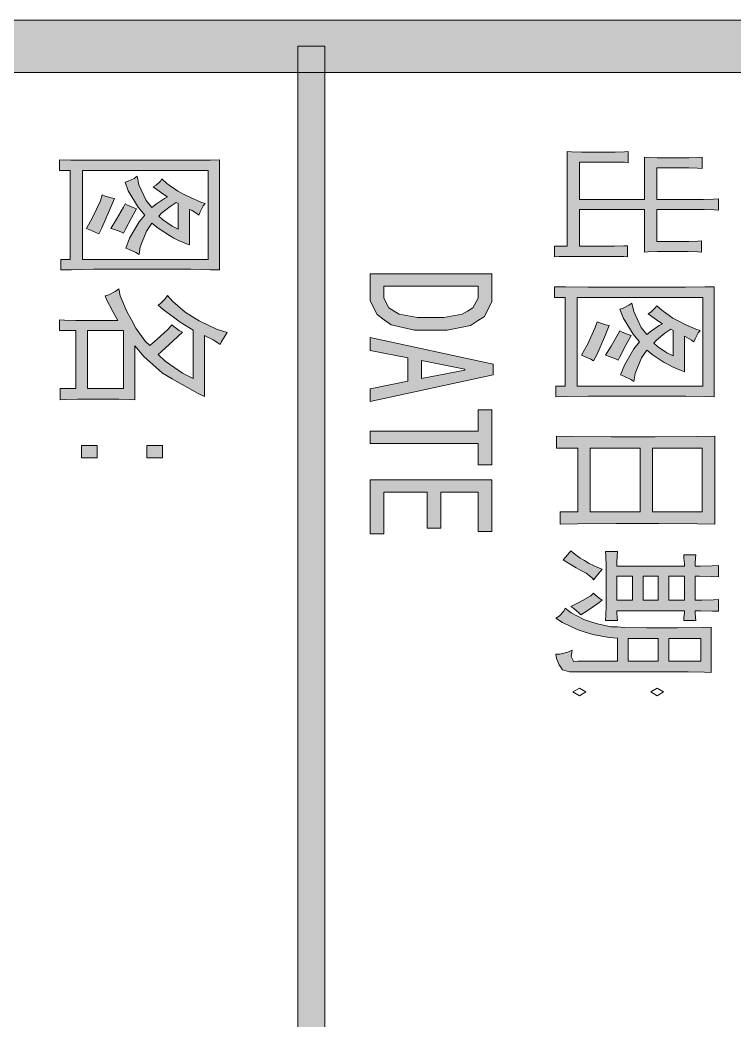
# Model space of a CAD drawing. Header units: millimetres. Extents: x 117 to 78452272, y 10 to 169749766.
# Drawn here: x 78386281 to 78387643, y 169653827 to 169655734 of the extents above; entities that cross this region are included whole.
import ezdxf

# ---------------------------------------------------------------- set-up
doc = ezdxf.new("R2010")
doc.units = ezdxf.units.MM

msp = doc.modelspace()

# ---------------------------------------------------------------- hatches: boundary and pattern name
h = msp.add_hatch(color=0)
h.dxf.hatch_style = 2
h.paths.add_polyline_path([(78382175.603, 169655634.242), (78382175.603, 169655734.215), (78451071.551, 169655734.215), (78451071.551, 169655634.242)])
h = msp.add_hatch(color=0)
h.dxf.hatch_style = 2
h.paths.add_polyline_path([(78386861.83, 169649677.669), (78386810.12, 169649677.669), (78386810.12, 169655684.228), (78386861.83, 169655684.228)])
h = msp.add_hatch(color=0)
h.dxf.hatch_style = 2
h.paths.add_polyline_path([(78387580.17, 169655451.533), (78387571.551, 169655451.964), (78387555.176, 169655452.395), (78387547.851, 169655452.395), (78387493.986, 169655452.395), (78387493.986, 169655392.497), (78387573.706, 169655392.497), (78387583.186, 169655392.497), (78387602.146, 169655392.928), (78387611.627, 169655393.359), (78387611.627, 169655372.244), (78387603.439, 169655372.675), (78387584.479, 169655373.106), (78387573.706, 169655373.106), (78387493.986, 169655373.106), (78387493.986, 169655312.346), (78387543.972, 169655312.346), (78387554.745, 169655312.346), (78387572.413, 169655312.777), (78387578.877, 169655313.639), (78387578.877, 169655292.093), (78387572.413, 169655292.524), (78387553.884, 169655293.386), (78387542.68, 169655293.386), (78387506.052, 169655293.386), (78387495.279, 169655293.386), (78387477.611, 169655292.524), (78387470.716, 169655292.093), (78387470.716, 169655373.106), (78387346.612, 169655373.106), (78387346.612, 169655303.297), (78387403.062, 169655303.297), (78387413.405, 169655303.297), (78387431.072, 169655303.728), (78387438.398, 169655304.159), (78387438.398, 169655283.044), (78387431.072, 169655283.475), (78387414.266, 169655283.906), (78387404.786, 169655283.906), (78387343.596, 169655283.906), (78387330.237, 169655283.906), (78387307.83, 169655283.475), (78387299.211, 169655283.044), (78387299.211, 169655303.297), (78387323.343, 169655303.297), (78387323.343, 169655483.852), (78387331.53, 169655483.421), (78387351.352, 169655482.559), (78387362.556, 169655482.559), (78387403.062, 169655482.559), (78387414.697, 169655482.559), (78387432.796, 169655483.421), (78387439.69, 169655483.852), (78387439.69, 169655462.306), (78387432.796, 169655463.168), (78387414.697, 169655463.598), (78387403.062, 169655463.598), (78387346.612, 169655463.598), (78387346.612, 169655392.497), (78387470.716, 169655392.497), (78387470.716, 169655472.648), (78387477.611, 169655472.217), (78387494.417, 169655471.786), (78387504.759, 169655471.786), (78387546.558, 169655471.786), (78387555.176, 169655471.786), (78387572.413, 169655472.217), (78387580.17, 169655472.648)])
h = msp.add_hatch(color=0)
h.paths.add_polyline_path([(78386661.023, 169655258.051), (78386644.217, 169655258.482), (78386606.727, 169655259.344), (78386586.474, 169655259.344), (78386442.117, 169655259.344), (78386421.002, 169655259.344), (78386379.633, 169655258.482), (78386359.38, 169655258.051), (78386359.38, 169655278.304), (78386377.048, 169655278.304), (78386377.048, 169655447.655), (78386356.795, 169655447.655), (78386356.795, 169655467.908), (78386377.91, 169655467.477), (78386421.002, 169655467.046), (78386443.409, 169655467.046), (78386586.474, 169655467.046), (78386606.296, 169655467.046), (78386643.355, 169655467.477), (78386661.023, 169655467.908)])
h.paths.add_polyline_path([(78386400.317, 169655278.304), (78386639.477, 169655278.304), (78386639.477, 169655447.655), (78386400.317, 169655447.655)])
h = msp.add_hatch(color=0)
h.paths.add_polyline_path([(78386621.809, 169655362.764), (78386617.931, 169655365.78), (78386608.882, 169655371.382), (78386604.141, 169655373.537), (78386604.141, 169655305.883), (78386598.109, 169655308.037), (78386583.457, 169655314.501), (78386574.408, 169655318.81), (78386565.79, 169655323.55), (78386544.675, 169655337.771), (78386532.609, 169655347.251), (78386522.267, 169655332.169), (78386510.201, 169655302.435), (78386508.047, 169655287.353), (78386502.014, 169655291.232), (78386489.517, 169655297.264), (78386482.623, 169655299.85), (78386489.948, 169655318.379), (78386508.047, 169655349.836), (78386519.251, 169655362.764), (78386506.323, 169655377.415), (78386487.363, 169655408.872), (78386481.33, 169655425.247), (78386487.363, 169655426.971), (78386498.998, 169655432.572), (78386504.169, 169655436.451), (78386507.616, 169655420.507), (78386521.836, 169655390.343), (78386532.609, 169655376.984), (78386541.228, 169655383.879), (78386556.31, 169655394.221), (78386562.342, 169655397.237), (78386555.448, 169655401.546), (78386542.089, 169655411.457), (78386535.195, 169655416.198), (78386540.797, 169655419.645), (78386548.984, 169655427.401), (78386551.569, 169655431.711), (78386561.05, 169655423.092), (78386582.165, 169655408.01), (78386594.23, 169655401.977), (78386605.865, 169655395.944), (78386625.687, 169655387.326), (78386633.875, 169655384.741), (78386630.427, 169655380), (78386624.395, 169655368.797)])
h.paths.add_polyline_path([(78386578.717, 169655386.895), (78386567.083, 169655379.139), (78386550.708, 169655366.211), (78386545.968, 169655360.609), (78386552.862, 169655354.146), (78386570.961, 169655341.649), (78386582.596, 169655336.047), (78386582.596, 169655384.741)])
h = msp.add_hatch(color=0)
h.dxf.hatch_style = 2
h.paths.add_polyline_path([(78386461.077, 169655394.221), (78386452.028, 169655371.813), (78386437.376, 169655338.202), (78386431.344, 169655326.998), (78386425.742, 169655329.583), (78386414.107, 169655334.754), (78386408.074, 169655337.34), (78386419.709, 169655358.024), (78386434.791, 169655389.912), (78386437.807, 169655401.116), (78386443.409, 169655398.961), (78386455.044, 169655395.514)])
h = msp.add_hatch(color=0)
h.dxf.hatch_style = 2
h.paths.add_polyline_path([(78386502.876, 169655374.83), (78386493.396, 169655357.593), (78386481.33, 169655334.323), (78386478.314, 169655328.29), (78386473.143, 169655330.445), (78386461.077, 169655335.185), (78386454.182, 169655337.34), (78386464.955, 169655354.576), (78386478.314, 169655377.846), (78386481.33, 169655383.879), (78386486.07, 169655381.293), (78386496.843, 169655376.984)])
h = msp.add_hatch(color=0)
h.paths.add_polyline_path([(78387063.499, 169655143.427), (78387032.473, 169655143.427), (78386988.089, 169655153.338), (78386974.73, 169655163.249), (78386961.803, 169655173.16), (78386948.445, 169655199.446), (78386948.445, 169655216.252), (78386948.445, 169655250.725), (78387179.847, 169655250.725), (78387179.847, 169655216.252), (78387179.847, 169655197.722), (78387166.058, 169655169.713), (78387152.699, 169655161.094), (78387138.91, 169655152.045), (78387094.526, 169655143.427)])
h.paths.add_polyline_path([(78387063.499, 169655167.558), (78387088.493, 169655167.558), (78387123.397, 169655173.591), (78387133.739, 169655179.624), (78387143.65, 169655186.088), (78387153.992, 169655204.186), (78387153.992, 169655216.252), (78387153.992, 169655227.456), (78386974.3, 169655227.456), (78386974.3, 169655216.252), (78386974.3, 169655204.186), (78386983.78, 169655186.088), (78386993.691, 169655179.624), (78387003.602, 169655173.591), (78387038.506, 169655167.558)])
h = msp.add_hatch(color=0)
h.paths.add_polyline_path([(78387603.439, 169655016.306), (78387586.202, 169655016.737), (78387549.144, 169655017.599), (78387528.89, 169655017.599), (78387384.102, 169655017.599), (78387363.418, 169655017.599), (78387322.05, 169655016.737), (78387301.797, 169655016.306), (78387301.797, 169655036.559), (78387319.464, 169655036.559), (78387319.464, 169655205.91), (78387299.211, 169655205.91), (78387299.211, 169655226.163), (78387319.895, 169655225.732), (78387363.418, 169655225.301), (78387385.826, 169655225.301), (78387528.89, 169655225.301), (78387548.713, 169655225.301), (78387585.771, 169655225.732), (78387603.439, 169655226.163)])
h.paths.add_polyline_path([(78387342.303, 169655036.559), (78387581.462, 169655036.559), (78387581.462, 169655205.91), (78387342.303, 169655205.91)])
h = msp.add_hatch(color=0)
h.paths.add_polyline_path([(78386662.315, 169655116.279), (78386658.868, 169655118.865), (78386652.404, 169655123.174), (78386648.957, 169655124.897), (78386645.51, 169655126.621), (78386637.322, 169655130.93), (78386632.582, 169655133.516), (78386632.582, 169655016.737), (78386620.516, 169655022.77), (78386589.921, 169655040.007), (78386570.961, 169655050.78), (78386552.431, 169655061.553), (78386517.096, 169655093.009), (78386500.29, 169655113.263), (78386500.29, 169655010.704), (78386489.948, 169655011.135), (78386469.264, 169655011.997), (78386458.06, 169655011.997), (78386402.903, 169655011.997), (78386391.268, 169655011.997), (78386368.86, 169655011.135), (78386358.088, 169655010.704), (78386358.088, 169655032.25), (78386387.821, 169655032.25), (78386387.821, 169655142.565), (78386356.795, 169655142.565), (78386356.795, 169655162.818), (78386366.275, 169655162.387), (78386387.821, 169655161.956), (78386400.317, 169655161.956), (78386467.541, 169655161.956), (78386458.06, 169655178.762), (78386445.995, 169655202.032), (78386443.409, 169655208.495), (78386450.304, 169655210.65), (78386462.801, 169655217.114), (78386469.264, 169655221.854), (78386472.281, 169655208.495), (78386484.777, 169655179.193), (78386493.396, 169655163.249), (78386502.014, 169655147.305), (78386519.682, 169655122.743), (78386528.731, 169655114.125), (78386542.089, 169655125.328), (78386563.204, 169655145.151), (78386570.53, 169655153.769), (78386574.408, 169655150.322), (78386584.75, 169655142.996), (78386590.783, 169655139.549), (78386573.115, 169655123.174), (78386550.277, 169655102.059), (78386544.675, 169655096.888), (78386557.602, 169655084.391), (78386590.783, 169655061.553), (78386611.036, 169655051.211), (78386611.036, 169655143.427), (78386586.474, 169655158.94), (78386553.724, 169655182.64), (78386544.675, 169655191.259), (78386548.984, 169655194.275), (78386557.602, 169655203.324), (78386562.342, 169655209.357), (78386572.684, 169655197.722), (78386595.954, 169655177.9), (78386608.882, 169655169.282), (78386622.24, 169655161.094), (78386655.421, 169655145.581), (78386675.674, 169655138.687), (78386671.365, 169655131.792), (78386664.47, 169655120.588)])
h.paths.add_polyline_path([(78386409.798, 169655032.25), (78386478.314, 169655032.25), (78386478.314, 169655142.565), (78386409.798, 169655142.565)])
h = msp.add_hatch(color=0)
h.paths.add_polyline_path([(78387564.226, 169655121.019), (78387559.916, 169655124.036), (78387551.298, 169655129.638), (78387546.558, 169655131.792), (78387546.558, 169655064.138), (78387540.525, 169655066.293), (78387525.443, 169655072.756), (78387516.825, 169655077.066), (78387508.206, 169655081.806), (78387487.091, 169655096.026), (78387475.026, 169655105.506), (78387464.684, 169655090.424), (78387452.618, 169655060.691), (78387450.463, 169655045.609), (78387444.431, 169655049.487), (78387431.503, 169655055.52), (78387425.039, 169655058.105), (78387432.365, 169655076.635), (78387450.463, 169655108.092), (78387461.236, 169655121.019), (78387448.74, 169655135.67), (78387429.779, 169655167.127), (78387423.316, 169655183.502), (78387429.779, 169655185.226), (78387440.983, 169655190.828), (78387446.585, 169655194.706), (78387450.032, 169655178.762), (78387464.253, 169655148.598), (78387475.026, 169655135.239), (78387483.644, 169655142.134), (78387498.726, 169655152.476), (78387504.759, 169655155.493), (78387497.864, 169655159.802), (78387484.506, 169655169.713), (78387477.611, 169655174.453), (78387482.782, 169655177.9), (78387490.97, 169655185.657), (78387493.986, 169655189.966), (78387503.466, 169655181.348), (78387524.581, 169655166.266), (78387536.216, 169655160.233), (78387548.282, 169655154.2), (78387568.104, 169655145.581), (78387576.291, 169655142.996), (78387572.844, 169655138.256), (78387566.811, 169655127.052)])
h.paths.add_polyline_path([(78387520.703, 169655145.151), (78387509.499, 169655137.394), (78387493.124, 169655124.466), (78387488.384, 169655118.865), (78387495.279, 169655112.401), (78387513.377, 169655099.904), (78387525.012, 169655094.302), (78387525.012, 169655142.996)])
h = msp.add_hatch(color=0)
h.dxf.hatch_style = 2
h.paths.add_polyline_path([(78387403.062, 169655152.476), (78387394.444, 169655130.068), (78387379.793, 169655096.457), (78387373.329, 169655085.253), (78387368.158, 169655087.838), (78387356.523, 169655093.009), (78387350.491, 169655095.595), (78387362.125, 169655116.279), (78387376.777, 169655148.167), (78387380.224, 169655159.371), (78387385.826, 169655157.216), (78387397.03, 169655153.769)])
h = msp.add_hatch(color=0)
h.paths.add_polyline_path([(78386948.445, 169655007.257), (78386948.445, 169655031.819), (78387019.977, 169655046.04), (78387019.977, 169655090.424), (78386948.445, 169655104.644), (78386948.445, 169655129.207), (78387182.433, 169655078.358), (78387182.433, 169655058.105)])
h.paths.add_polyline_path([(78387045.832, 169655051.211), (78387128.137, 169655067.154), (78387128.137, 169655069.309), (78387045.832, 169655085.684)])
h = msp.add_hatch(color=0)
h.dxf.hatch_style = 2
h.paths.add_polyline_path([(78387445.292, 169655133.085), (78387435.812, 169655115.848), (78387423.316, 169655092.579), (78387420.73, 169655086.546), (78387415.559, 169655088.7), (78387403.062, 169655093.44), (78387396.599, 169655095.595), (78387407.372, 169655112.832), (78387420.73, 169655136.101), (78387423.316, 169655142.134), (78387428.056, 169655139.549), (78387439.259, 169655135.239)])
h = msp.add_hatch(color=0)
h.dxf.hatch_style = 2
h.paths.add_polyline_path([(78387153.992, 169654886.6), (78387153.992, 169654927.537), (78386948.445, 169654927.537), (78386948.445, 169654950.807), (78387153.992, 169654950.807), (78387153.992, 169654991.313), (78387179.847, 169654991.313), (78387179.847, 169654886.6)])
h = msp.add_hatch(color=0)
h.paths.add_polyline_path([(78387604.732, 169654774.131), (78387571.551, 169654774.562), (78387497.864, 169654774.992), (78387457.358, 169654774.992), (78387416.852, 169654774.992), (78387343.165, 169654774.562), (78387309.984, 169654774.131), (78387309.984, 169654797.4), (78387343.596, 169654797.4), (78387343.596, 169654918.919), (78387303.09, 169654918.919), (78387303.09, 169654941.327), (78387334.116, 169654940.896), (78387407.372, 169654940.465), (78387449.171, 169654940.465), (78387490.97, 169654940.465), (78387568.966, 169654940.896), (78387604.732, 169654941.327)])
h.paths.add_polyline_path([(78387366.865, 169654797.4), (78387462.529, 169654797.4), (78387462.529, 169654918.919), (78387366.865, 169654918.919)])
h.paths.add_polyline_path([(78387485.799, 169654797.4), (78387580.17, 169654797.4), (78387580.17, 169654918.919), (78387485.799, 169654918.919)])
h = msp.add_hatch(color=0)
h.dxf.hatch_style = 2
h.paths.add_polyline_path([(78386398.594, 169654900.389), (78386398.594, 169654923.659), (78386428.327, 169654923.659), (78386428.327, 169654900.389)])
h = msp.add_hatch(color=0)
h.dxf.hatch_style = 2
h.paths.add_polyline_path([(78386523.129, 169654900.389), (78386523.129, 169654923.659), (78386552.862, 169654923.659), (78386552.862, 169654900.389)])
h = msp.add_hatch(color=0)
h.dxf.hatch_style = 2
h.paths.add_polyline_path([(78386948.445, 169654755.17), (78386948.445, 169654858.59), (78387179.847, 169654858.59), (78387179.847, 169654759.91), (78387153.992, 169654759.91), (78387153.992, 169654834.89), (78387082.46, 169654834.89), (78387082.46, 169654765.943), (78387056.605, 169654765.943), (78387056.605, 169654834.89), (78386974.3, 169654834.89), (78386974.3, 169654755.17)])
h = msp.add_hatch(color=0)
h.dxf.hatch_style = 2
h.paths.add_polyline_path([(78387373.329, 169654667.694), (78387371.605, 169654671.141), (78387359.54, 169654680.191), (78387349.629, 169654685.362), (78387340.149, 169654690.533), (78387322.912, 169654701.305), (78387315.586, 169654706.046), (78387319.895, 169654711.217), (78387327.652, 169654719.835), (78387330.237, 169654723.282), (78387334.977, 169654718.973), (78387348.336, 169654709.062), (78387356.523, 169654704.322), (78387365.142, 169654699.151), (78387381.517, 169654690.964), (78387389.704, 169654687.947)])
h = msp.add_hatch(color=0)
h.paths.add_polyline_path([(78387566.811, 169654693.98), (78387577.153, 169654693.98), (78387599.13, 169654694.411), (78387611.627, 169654694.842), (78387611.627, 169654673.727), (78387597.837, 169654674.158), (78387575.429, 169654674.589), (78387566.811, 169654674.589), (78387566.811, 169654628.911), (78387579.739, 169654628.911), (78387602.146, 169654629.773), (78387611.627, 169654630.204), (78387611.627, 169654607.796), (78387599.992, 169654608.227), (78387577.584, 169654608.658), (78387566.811, 169654608.658), (78387566.811, 169654605.211), (78387567.673, 169654596.162), (78387568.104, 169654590.56), (78387545.265, 169654590.56), (78387545.696, 169654595.731), (78387546.558, 169654604.78), (78387546.558, 169654608.658), (78387418.145, 169654608.658), (78387418.145, 169654604.78), (78387418.575, 169654595.731), (78387419.437, 169654590.56), (78387396.599, 169654590.56), (78387397.03, 169654600.04), (78387397.891, 169654619), (78387397.891, 169654628.05), (78387397.891, 169654682.776), (78387397.891, 169654693.98), (78387397.03, 169654713.371), (78387396.599, 169654721.559), (78387419.437, 169654721.559), (78387418.575, 169654713.802), (78387418.145, 169654700.013), (78387418.145, 169654693.98), (78387546.558, 169654693.98), (78387546.558, 169654698.72), (78387545.696, 169654709.062), (78387545.265, 169654715.095), (78387568.104, 169654715.095), (78387567.673, 169654709.924), (78387566.811, 169654699.151)])
h.paths.add_polyline_path([(78387516.825, 169654628.911), (78387546.558, 169654628.911), (78387546.558, 169654674.589), (78387516.825, 169654674.589)])
h.paths.add_polyline_path([(78387418.145, 169654628.911), (78387447.878, 169654628.911), (78387447.878, 169654674.589), (78387418.145, 169654674.589)])
h.paths.add_polyline_path([(78387468.131, 169654628.911), (78387496.572, 169654628.911), (78387496.572, 169654674.589), (78387468.131, 169654674.589)])
h = msp.add_hatch(color=0)
h.dxf.hatch_style = 2
h.paths.add_polyline_path([(78387330.237, 169654616.846), (78387346.612, 169654625.033), (78387368.158, 169654637.53), (78387373.329, 169654642.27), (78387376.346, 169654639.253), (78387384.102, 169654632.79), (78387389.704, 169654628.911), (78387381.517, 169654622.879), (78387361.264, 169654608.658), (78387349.198, 169654600.902), (78387345.32, 169654604.78), (78387335.839, 169654612.967)])
h = msp.add_hatch(color=0)
h.paths.add_polyline_path([(78387332.823, 169654533.679), (78387331.099, 169654522.044), (78387336.27, 169654511.702), (78387343.596, 169654512.564), (78387419.437, 169654512.564), (78387419.437, 169654556.948), (78387403.062, 169654558.241), (78387372.036, 169654563.843), (78387357.385, 169654568.152), (78387342.303, 169654572.892), (78387314.724, 169654586.251), (78387301.797, 169654594.869), (78387307.83, 169654598.316), (78387316.879, 169654607.796), (78387319.464, 169654613.829), (78387331.099, 169654605.211), (78387355.231, 169654592.283), (78387368.158, 169654587.974), (78387381.086, 169654583.665), (78387406.51, 169654578.494), (78387419.437, 169654578.063), (78387432.365, 169654577.201), (78387474.164, 169654576.339), (78387503.466, 169654576.339), (78387533.2, 169654576.339), (78387580.17, 169654576.77), (78387597.837, 169654577.632), (78387597.837, 169654491.449), (78387584.91, 169654491.88), (78387553.884, 169654492.311), (78387535.785, 169654492.311), (78387337.132, 169654492.311), (78387327.652, 169654492.311), (78387314.724, 169654496.62), (78387311.277, 169654501.36), (78387307.83, 169654506.1), (78387303.09, 169654518.166), (78387301.797, 169654525.922), (78387309.123, 169654525.922), (78387324.636, 169654529.8)])
h.paths.add_polyline_path([(78387516.825, 169654512.564), (78387577.584, 169654512.564), (78387577.584, 169654556.086), (78387516.825, 169654556.086)])
h.paths.add_polyline_path([(78387439.69, 169654512.564), (78387496.572, 169654512.564), (78387496.572, 169654556.086), (78387439.69, 169654556.086)])

# ---------------------------------------------------------------- linework, layer by layer
at = {"color": 0, "lineweight": 0}
for points in [[(78382175.603, 169655634.242), (78382175.603, 169655734.215), (78451071.551, 169655734.215), (78451071.551, 169655634.242)], [(78386861.83, 169649677.669), (78386810.12, 169649677.669), (78386810.12, 169655684.228), (78386861.83, 169655684.228)], [(78387580.17, 169655451.533), (78387571.551, 169655451.964), (78387555.176, 169655452.395), (78387547.851, 169655452.395), (78387493.986, 169655452.395), (78387493.986, 169655392.497), (78387573.706, 169655392.497), (78387583.186, 169655392.497), (78387602.146, 169655392.928), (78387611.627, 169655393.359), (78387611.627, 169655372.244), (78387603.439, 169655372.675), (78387584.479, 169655373.106), (78387573.706, 169655373.106), (78387493.986, 169655373.106), (78387493.986, 169655312.346), (78387543.972, 169655312.346), (78387554.745, 169655312.346), (78387572.413, 169655312.777), (78387578.877, 169655313.639), (78387578.877, 169655292.093), (78387572.413, 169655292.524), (78387553.884, 169655293.386), (78387542.68, 169655293.386), (78387506.052, 169655293.386), (78387495.279, 169655293.386), (78387477.611, 169655292.524), (78387470.716, 169655292.093), (78387470.716, 169655373.106), (78387346.612, 169655373.106), (78387346.612, 169655303.297), (78387403.062, 169655303.297), (78387413.405, 169655303.297), (78387431.072, 169655303.728), (78387438.398, 169655304.159), (78387438.398, 169655283.044), (78387431.072, 169655283.475), (78387414.266, 169655283.906), (78387404.786, 169655283.906), (78387343.596, 169655283.906), (78387330.237, 169655283.906), (78387307.83, 169655283.475), (78387299.211, 169655283.044), (78387299.211, 169655303.297), (78387323.343, 169655303.297), (78387323.343, 169655483.852), (78387331.53, 169655483.421), (78387351.352, 169655482.559), (78387362.556, 169655482.559), (78387403.062, 169655482.559), (78387414.697, 169655482.559), (78387432.796, 169655483.421), (78387439.69, 169655483.852), (78387439.69, 169655462.306), (78387432.796, 169655463.168), (78387414.697, 169655463.598), (78387403.062, 169655463.598), (78387346.612, 169655463.598), (78387346.612, 169655392.497), (78387470.716, 169655392.497), (78387470.716, 169655472.648), (78387477.611, 169655472.217), (78387494.417, 169655471.786), (78387504.759, 169655471.786), (78387546.558, 169655471.786), (78387555.176, 169655471.786), (78387572.413, 169655472.217), (78387580.17, 169655472.648)], [(78386661.023, 169655258.051), (78386644.217, 169655258.482), (78386606.727, 169655259.344), (78386586.474, 169655259.344), (78386442.117, 169655259.344), (78386421.002, 169655259.344), (78386379.633, 169655258.482), (78386359.38, 169655258.051), (78386359.38, 169655278.304), (78386377.048, 169655278.304), (78386377.048, 169655447.655), (78386356.795, 169655447.655), (78386356.795, 169655467.908), (78386377.91, 169655467.477), (78386421.002, 169655467.046), (78386443.409, 169655467.046), (78386586.474, 169655467.046), (78386606.296, 169655467.046), (78386643.355, 169655467.477), (78386661.023, 169655467.908)], [(78386400.317, 169655278.304), (78386639.477, 169655278.304), (78386639.477, 169655447.655), (78386400.317, 169655447.655)], [(78386621.809, 169655362.764), (78386617.931, 169655365.78), (78386608.882, 169655371.382), (78386604.141, 169655373.537), (78386604.141, 169655305.883), (78386598.109, 169655308.037), (78386583.457, 169655314.501), (78386574.408, 169655318.81), (78386565.79, 169655323.55), (78386544.675, 169655337.771), (78386532.609, 169655347.251), (78386522.267, 169655332.169), (78386510.201, 169655302.435), (78386508.047, 169655287.353), (78386502.014, 169655291.232), (78386489.517, 169655297.264), (78386482.623, 169655299.85), (78386489.948, 169655318.379), (78386508.047, 169655349.836), (78386519.251, 169655362.764), (78386506.323, 169655377.415), (78386487.363, 169655408.872), (78386481.33, 169655425.247), (78386487.363, 169655426.971), (78386498.998, 169655432.572), (78386504.169, 169655436.451), (78386507.616, 169655420.507), (78386521.836, 169655390.343), (78386532.609, 169655376.984), (78386541.228, 169655383.879), (78386556.31, 169655394.221), (78386562.342, 169655397.237), (78386555.448, 169655401.546), (78386542.089, 169655411.457), (78386535.195, 169655416.198), (78386540.797, 169655419.645), (78386548.984, 169655427.401), (78386551.569, 169655431.711), (78386561.05, 169655423.092), (78386582.165, 169655408.01), (78386594.23, 169655401.977), (78386605.865, 169655395.944), (78386625.687, 169655387.326), (78386633.875, 169655384.741), (78386630.427, 169655380), (78386624.395, 169655368.797)], [(78386461.077, 169655394.221), (78386452.028, 169655371.813), (78386437.376, 169655338.202), (78386431.344, 169655326.998), (78386425.742, 169655329.583), (78386414.107, 169655334.754), (78386408.074, 169655337.34), (78386419.709, 169655358.024), (78386434.791, 169655389.912), (78386437.807, 169655401.116), (78386443.409, 169655398.961), (78386455.044, 169655395.514)], [(78386502.876, 169655374.83), (78386493.396, 169655357.593), (78386481.33, 169655334.323), (78386478.314, 169655328.29), (78386473.143, 169655330.445), (78386461.077, 169655335.185), (78386454.182, 169655337.34), (78386464.955, 169655354.576), (78386478.314, 169655377.846), (78386481.33, 169655383.879), (78386486.07, 169655381.293), (78386496.843, 169655376.984)], [(78386578.717, 169655386.895), (78386567.083, 169655379.139), (78386550.708, 169655366.211), (78386545.968, 169655360.609), (78386552.862, 169655354.146), (78386570.961, 169655341.649), (78386582.596, 169655336.047), (78386582.596, 169655384.741)], [(78387063.499, 169655143.427), (78387032.473, 169655143.427), (78386988.089, 169655153.338), (78386974.73, 169655163.249), (78386961.803, 169655173.16), (78386948.445, 169655199.446), (78386948.445, 169655216.252), (78386948.445, 169655250.725), (78387179.847, 169655250.725), (78387179.847, 169655216.252), (78387179.847, 169655197.722), (78387166.058, 169655169.713), (78387152.699, 169655161.094), (78387138.91, 169655152.045), (78387094.526, 169655143.427)], [(78387063.499, 169655167.558), (78387088.493, 169655167.558), (78387123.397, 169655173.591), (78387133.739, 169655179.624), (78387143.65, 169655186.088), (78387153.992, 169655204.186), (78387153.992, 169655216.252), (78387153.992, 169655227.456), (78386974.3, 169655227.456), (78386974.3, 169655216.252), (78386974.3, 169655204.186), (78386983.78, 169655186.088), (78386993.691, 169655179.624), (78387003.602, 169655173.591), (78387038.506, 169655167.558)], [(78387603.439, 169655016.306), (78387586.202, 169655016.737), (78387549.144, 169655017.599), (78387528.89, 169655017.599), (78387384.102, 169655017.599), (78387363.418, 169655017.599), (78387322.05, 169655016.737), (78387301.797, 169655016.306), (78387301.797, 169655036.559), (78387319.464, 169655036.559), (78387319.464, 169655205.91), (78387299.211, 169655205.91), (78387299.211, 169655226.163), (78387319.895, 169655225.732), (78387363.418, 169655225.301), (78387385.826, 169655225.301), (78387528.89, 169655225.301), (78387548.713, 169655225.301), (78387585.771, 169655225.732), (78387603.439, 169655226.163)], [(78386662.315, 169655116.279), (78386658.868, 169655118.865), (78386652.404, 169655123.174), (78386648.957, 169655124.897), (78386645.51, 169655126.621), (78386637.322, 169655130.93), (78386632.582, 169655133.516), (78386632.582, 169655016.737), (78386620.516, 169655022.77), (78386589.921, 169655040.007), (78386570.961, 169655050.78), (78386552.431, 169655061.553), (78386517.096, 169655093.009), (78386500.29, 169655113.263), (78386500.29, 169655010.704), (78386489.948, 169655011.135), (78386469.264, 169655011.997), (78386458.06, 169655011.997), (78386402.903, 169655011.997), (78386391.268, 169655011.997), (78386368.86, 169655011.135), (78386358.088, 169655010.704), (78386358.088, 169655032.25), (78386387.821, 169655032.25), (78386387.821, 169655142.565), (78386356.795, 169655142.565), (78386356.795, 169655162.818), (78386366.275, 169655162.387), (78386387.821, 169655161.956), (78386400.317, 169655161.956), (78386467.541, 169655161.956), (78386458.06, 169655178.762), (78386445.995, 169655202.032), (78386443.409, 169655208.495), (78386450.304, 169655210.65), (78386462.801, 169655217.114), (78386469.264, 169655221.854), (78386472.281, 169655208.495), (78386484.777, 169655179.193), (78386493.396, 169655163.249), (78386502.014, 169655147.305), (78386519.682, 169655122.743), (78386528.731, 169655114.125), (78386542.089, 169655125.328), (78386563.204, 169655145.151), (78386570.53, 169655153.769), (78386574.408, 169655150.322), (78386584.75, 169655142.996), (78386590.783, 169655139.549), (78386573.115, 169655123.174), (78386550.277, 169655102.059), (78386544.675, 169655096.888), (78386557.602, 169655084.391), (78386590.783, 169655061.553), (78386611.036, 169655051.211), (78386611.036, 169655143.427), (78386586.474, 169655158.94), (78386553.724, 169655182.64), (78386544.675, 169655191.259), (78386548.984, 169655194.275), (78386557.602, 169655203.324), (78386562.342, 169655209.357), (78386572.684, 169655197.722), (78386595.954, 169655177.9), (78386608.882, 169655169.282), (78386622.24, 169655161.094), (78386655.421, 169655145.581), (78386675.674, 169655138.687), (78386671.365, 169655131.792), (78386664.47, 169655120.588)], [(78387342.303, 169655036.559), (78387581.462, 169655036.559), (78387581.462, 169655205.91), (78387342.303, 169655205.91)], [(78387564.226, 169655121.019), (78387559.916, 169655124.036), (78387551.298, 169655129.638), (78387546.558, 169655131.792), (78387546.558, 169655064.138), (78387540.525, 169655066.293), (78387525.443, 169655072.756), (78387516.825, 169655077.066), (78387508.206, 169655081.806), (78387487.091, 169655096.026), (78387475.026, 169655105.506), (78387464.684, 169655090.424), (78387452.618, 169655060.691), (78387450.463, 169655045.609), (78387444.431, 169655049.487), (78387431.503, 169655055.52), (78387425.039, 169655058.105), (78387432.365, 169655076.635), (78387450.463, 169655108.092), (78387461.236, 169655121.019), (78387448.74, 169655135.67), (78387429.779, 169655167.127), (78387423.316, 169655183.502), (78387429.779, 169655185.226), (78387440.983, 169655190.828), (78387446.585, 169655194.706), (78387450.032, 169655178.762), (78387464.253, 169655148.598), (78387475.026, 169655135.239), (78387483.644, 169655142.134), (78387498.726, 169655152.476), (78387504.759, 169655155.493), (78387497.864, 169655159.802), (78387484.506, 169655169.713), (78387477.611, 169655174.453), (78387482.782, 169655177.9), (78387490.97, 169655185.657), (78387493.986, 169655189.966), (78387503.466, 169655181.348), (78387524.581, 169655166.266), (78387536.216, 169655160.233), (78387548.282, 169655154.2), (78387568.104, 169655145.581), (78387576.291, 169655142.996), (78387572.844, 169655138.256), (78387566.811, 169655127.052)], [(78387403.062, 169655152.476), (78387394.444, 169655130.068), (78387379.793, 169655096.457), (78387373.329, 169655085.253), (78387368.158, 169655087.838), (78387356.523, 169655093.009), (78387350.491, 169655095.595), (78387362.125, 169655116.279), (78387376.777, 169655148.167), (78387380.224, 169655159.371), (78387385.826, 169655157.216), (78387397.03, 169655153.769)], [(78386409.798, 169655032.25), (78386478.314, 169655032.25), (78386478.314, 169655142.565), (78386409.798, 169655142.565)], [(78386948.445, 169655007.257), (78386948.445, 169655031.819), (78387019.977, 169655046.04), (78387019.977, 169655090.424), (78386948.445, 169655104.644), (78386948.445, 169655129.207), (78387182.433, 169655078.358), (78387182.433, 169655058.105)], [(78387445.292, 169655133.085), (78387435.812, 169655115.848), (78387423.316, 169655092.579), (78387420.73, 169655086.546), (78387415.559, 169655088.7), (78387403.062, 169655093.44), (78387396.599, 169655095.595), (78387407.372, 169655112.832), (78387420.73, 169655136.101), (78387423.316, 169655142.134), (78387428.056, 169655139.549), (78387439.259, 169655135.239)], [(78387520.703, 169655145.151), (78387509.499, 169655137.394), (78387493.124, 169655124.466), (78387488.384, 169655118.865), (78387495.279, 169655112.401), (78387513.377, 169655099.904), (78387525.012, 169655094.302), (78387525.012, 169655142.996)], [(78387045.832, 169655051.211), (78387128.137, 169655067.154), (78387128.137, 169655069.309), (78387045.832, 169655085.684)], [(78387153.992, 169654886.6), (78387153.992, 169654927.537), (78386948.445, 169654927.537), (78386948.445, 169654950.807), (78387153.992, 169654950.807), (78387153.992, 169654991.313), (78387179.847, 169654991.313), (78387179.847, 169654886.6)], [(78387604.732, 169654774.131), (78387571.551, 169654774.562), (78387497.864, 169654774.992), (78387457.358, 169654774.992), (78387416.852, 169654774.992), (78387343.165, 169654774.562), (78387309.984, 169654774.131), (78387309.984, 169654797.4), (78387343.596, 169654797.4), (78387343.596, 169654918.919), (78387303.09, 169654918.919), (78387303.09, 169654941.327), (78387334.116, 169654940.896), (78387407.372, 169654940.465), (78387449.171, 169654940.465), (78387490.97, 169654940.465), (78387568.966, 169654940.896), (78387604.732, 169654941.327)], [(78386398.594, 169654900.389), (78386398.594, 169654923.659), (78386428.327, 169654923.659), (78386428.327, 169654900.389)], [(78386523.129, 169654900.389), (78386523.129, 169654923.659), (78386552.862, 169654923.659), (78386552.862, 169654900.389)], [(78387366.865, 169654797.4), (78387462.529, 169654797.4), (78387462.529, 169654918.919), (78387366.865, 169654918.919)], [(78387485.799, 169654797.4), (78387580.17, 169654797.4), (78387580.17, 169654918.919), (78387485.799, 169654918.919)], [(78386948.445, 169654755.17), (78386948.445, 169654858.59), (78387179.847, 169654858.59), (78387179.847, 169654759.91), (78387153.992, 169654759.91), (78387153.992, 169654834.89), (78387082.46, 169654834.89), (78387082.46, 169654765.943), (78387056.605, 169654765.943), (78387056.605, 169654834.89), (78386974.3, 169654834.89), (78386974.3, 169654755.17)], [(78387373.329, 169654667.694), (78387371.605, 169654671.141), (78387359.54, 169654680.191), (78387349.629, 169654685.362), (78387340.149, 169654690.533), (78387322.912, 169654701.305), (78387315.586, 169654706.046), (78387319.895, 169654711.217), (78387327.652, 169654719.835), (78387330.237, 169654723.282), (78387334.977, 169654718.973), (78387348.336, 169654709.062), (78387356.523, 169654704.322), (78387365.142, 169654699.151), (78387381.517, 169654690.964), (78387389.704, 169654687.947)], [(78387566.811, 169654693.98), (78387577.153, 169654693.98), (78387599.13, 169654694.411), (78387611.627, 169654694.842), (78387611.627, 169654673.727), (78387597.837, 169654674.158), (78387575.429, 169654674.589), (78387566.811, 169654674.589), (78387566.811, 169654628.911), (78387579.739, 169654628.911), (78387602.146, 169654629.773), (78387611.627, 169654630.204), (78387611.627, 169654607.796), (78387599.992, 169654608.227), (78387577.584, 169654608.658), (78387566.811, 169654608.658), (78387566.811, 169654605.211), (78387567.673, 169654596.162), (78387568.104, 169654590.56), (78387545.265, 169654590.56), (78387545.696, 169654595.731), (78387546.558, 169654604.78), (78387546.558, 169654608.658), (78387418.145, 169654608.658), (78387418.145, 169654604.78), (78387418.575, 169654595.731), (78387419.437, 169654590.56), (78387396.599, 169654590.56), (78387397.03, 169654600.04), (78387397.891, 169654619), (78387397.891, 169654628.05), (78387397.891, 169654682.776), (78387397.891, 169654693.98), (78387397.03, 169654713.371), (78387396.599, 169654721.559), (78387419.437, 169654721.559), (78387418.575, 169654713.802), (78387418.145, 169654700.013), (78387418.145, 169654693.98), (78387546.558, 169654693.98), (78387546.558, 169654698.72), (78387545.696, 169654709.062), (78387545.265, 169654715.095), (78387568.104, 169654715.095), (78387567.673, 169654709.924), (78387566.811, 169654699.151)], [(78387418.145, 169654628.911), (78387447.878, 169654628.911), (78387447.878, 169654674.589), (78387418.145, 169654674.589)], [(78387468.131, 169654628.911), (78387496.572, 169654628.911), (78387496.572, 169654674.589), (78387468.131, 169654674.589)], [(78387516.825, 169654628.911), (78387546.558, 169654628.911), (78387546.558, 169654674.589), (78387516.825, 169654674.589)], [(78387330.237, 169654616.846), (78387346.612, 169654625.033), (78387368.158, 169654637.53), (78387373.329, 169654642.27), (78387376.346, 169654639.253), (78387384.102, 169654632.79), (78387389.704, 169654628.911), (78387381.517, 169654622.879), (78387361.264, 169654608.658), (78387349.198, 169654600.902), (78387345.32, 169654604.78), (78387335.839, 169654612.967)], [(78387332.823, 169654533.679), (78387331.099, 169654522.044), (78387336.27, 169654511.702), (78387343.596, 169654512.564), (78387419.437, 169654512.564), (78387419.437, 169654556.948), (78387403.062, 169654558.241), (78387372.036, 169654563.843), (78387357.385, 169654568.152), (78387342.303, 169654572.892), (78387314.724, 169654586.251), (78387301.797, 169654594.869), (78387307.83, 169654598.316), (78387316.879, 169654607.796), (78387319.464, 169654613.829), (78387331.099, 169654605.211), (78387355.231, 169654592.283), (78387368.158, 169654587.974), (78387381.086, 169654583.665), (78387406.51, 169654578.494), (78387419.437, 169654578.063), (78387432.365, 169654577.201), (78387474.164, 169654576.339), (78387503.466, 169654576.339), (78387533.2, 169654576.339), (78387580.17, 169654576.77), (78387597.837, 169654577.632), (78387597.837, 169654491.449), (78387584.91, 169654491.88), (78387553.884, 169654492.311), (78387535.785, 169654492.311), (78387337.132, 169654492.311), (78387327.652, 169654492.311), (78387314.724, 169654496.62), (78387311.277, 169654501.36), (78387307.83, 169654506.1), (78387303.09, 169654518.166), (78387301.797, 169654525.922), (78387309.123, 169654525.922), (78387324.636, 169654529.8)], [(78387439.69, 169654512.564), (78387496.572, 169654512.564), (78387496.572, 169654556.086), (78387439.69, 169654556.086)], [(78387516.825, 169654512.564), (78387577.584, 169654512.564), (78387577.584, 169654556.086), (78387516.825, 169654556.086)], [(78387359.109, 169654454.39), (78387346.612, 169654461.715), (78387334.116, 169654454.39), (78387346.612, 169654447.064)], [(78387506.914, 169654454.39), (78387494.848, 169654461.715), (78387482.351, 169654454.39), (78387494.848, 169654447.064)]]:
    msp.add_lwpolyline(points, close=True, dxfattribs=at)

doc.saveas('drawing.dxf')
